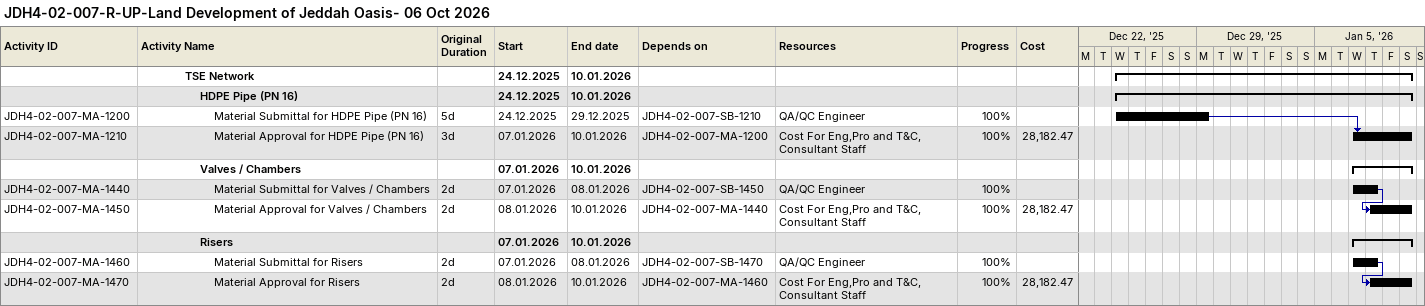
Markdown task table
JDH4-02-007-R-UP-Land Development of Jeddah Oasis- 06 Oct 2026

| ID | Level | Task | Original duration | Start | Finish | Predecessors | Resources | % complete | Cost |
|---|---|---|---|---|---|---|---|---|---|
|  | 4 | **TSE Network** |  | 2025-12-24 | 2026-01-10 |  |  |  |  |
|  | 5 | **HDPE Pipe (PN 16)** |  | 2025-12-24 | 2026-01-10 |  |  |  |  |
| JDH4-02-007-MA-1200 | 6 | Material Submittal for HDPE Pipe (PN 16) | 5d | 2025-12-24 | 2025-12-29 | JDH4-02-007-SB-1210 | QA/QC Engineer | 100 |  |
| JDH4-02-007-MA-1210 | 6 | Material Approval for HDPE Pipe (PN 16) | 3d | 2026-01-07 | 2026-01-10 | JDH4-02-007-MA-1200 | Cost For Eng,Pro and T&C, Consultant Staff | 100 | 28182.47 |
|  | 5 | **Valves / Chambers** |  | 2026-01-07 | 2026-01-10 |  |  |  |  |
| JDH4-02-007-MA-1440 | 6 | Material Submittal for Valves / Chambers | 2d | 2026-01-07 | 2026-01-08 | JDH4-02-007-SB-1450 | QA/QC Engineer | 100 |  |
| JDH4-02-007-MA-1450 | 6 | Material Approval for Valves / Chambers | 2d | 2026-01-08 | 2026-01-10 | JDH4-02-007-MA-1440 | Cost For Eng,Pro and T&C, Consultant Staff | 100 | 28182.47 |
|  | 5 | **Risers** |  | 2026-01-07 | 2026-01-10 |  |  |  |  |
| JDH4-02-007-MA-1460 | 6 | Material Submittal for Risers | 2d | 2026-01-07 | 2026-01-08 | JDH4-02-007-SB-1470 | QA/QC Engineer | 100 |  |
| JDH4-02-007-MA-1470 | 6 | Material Approval for Risers | 2d | 2026-01-08 | 2026-01-10 | JDH4-02-007-MA-1460 | Cost For Eng,Pro and T&C, Consultant Staff | 100 | 28182.47 |
